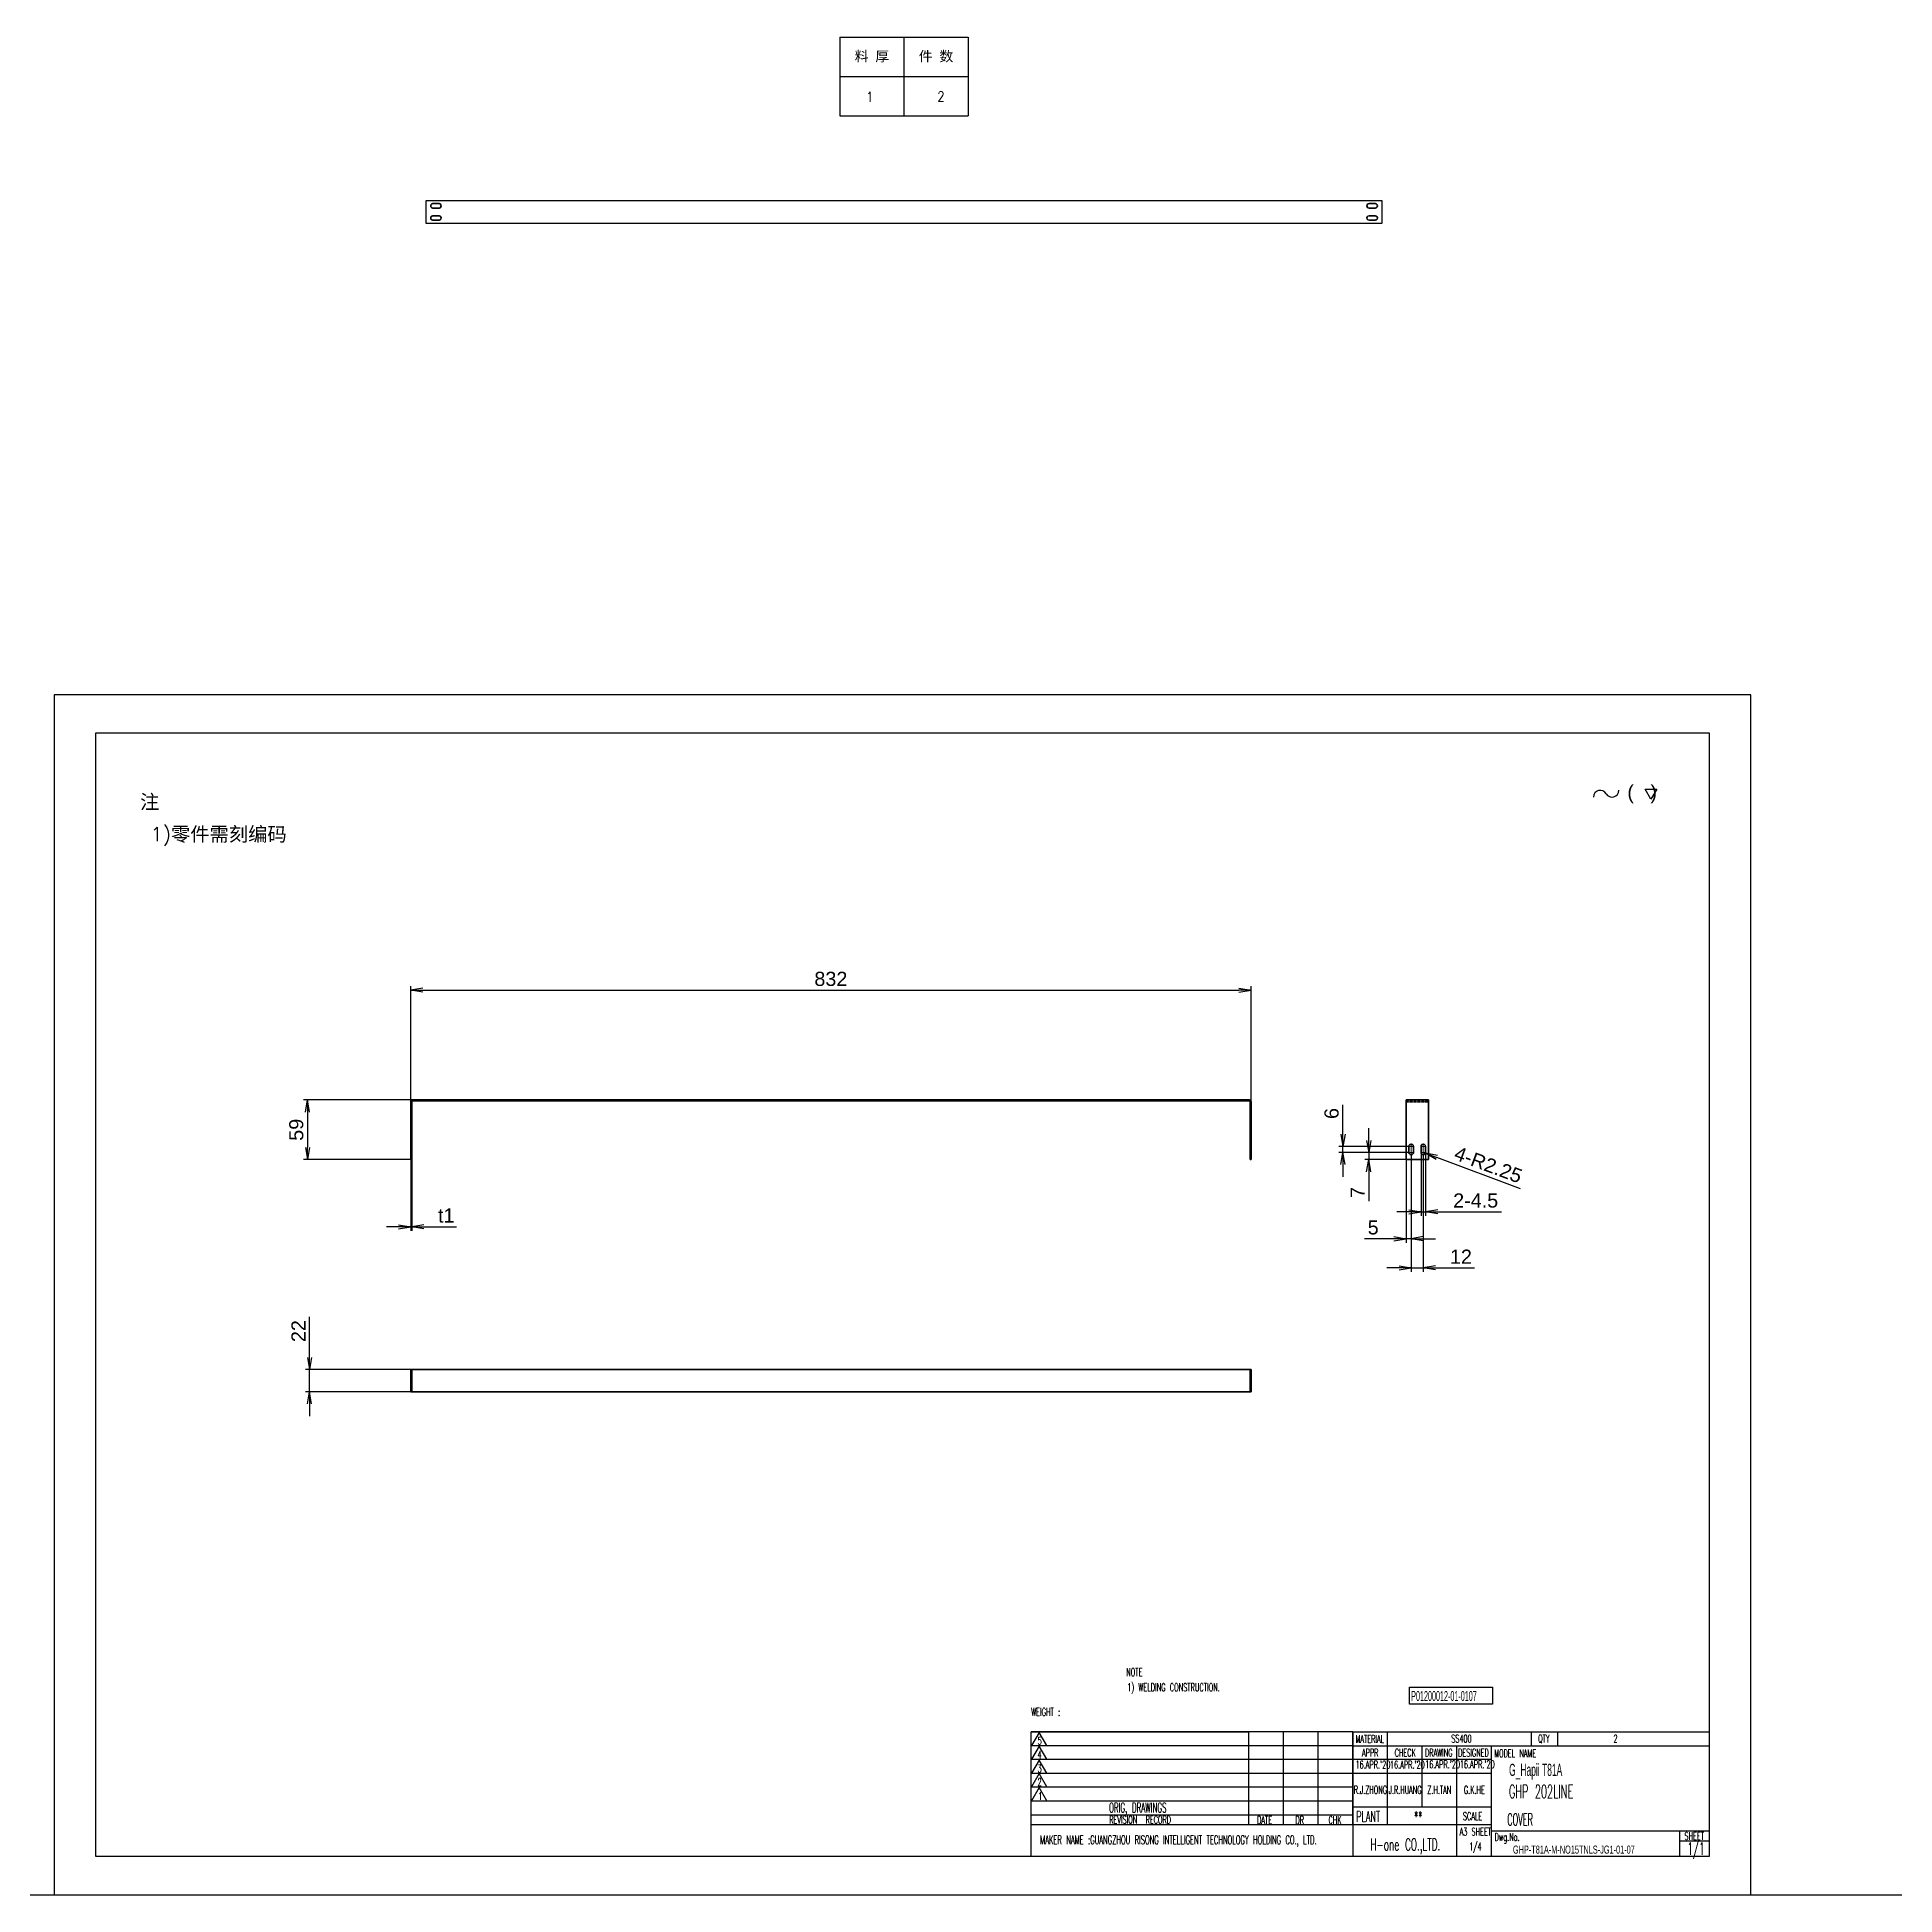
# Model space of a CAD drawing. Header units: millimetres. Extents: x 1842 to 16330, y -758 to 3963.
# Drawn here: x 2787 to 4626, y 2038 to 3877 of the extents above; entities that cross this region are included whole.
import ezdxf
from ezdxf.enums import TextEntityAlignment as Align

# ---------------------------------------------------------------- set-up
doc = ezdxf.new("R2010")
doc.units = ezdxf.units.MM
doc.linetypes.add('CENTER-HOKUTO', pattern=[23, 20, -1, 1, -1])
doc.linetypes.add('HIDDEN-HOKUTO', pattern=[3.8, 2.5, -1.3])
doc.layers.add('AM_7', color=2, linetype='CENTER-HOKUTO', lineweight=30)
doc.layers.add('AM_HID', color=1, linetype='HIDDEN-HOKUTO', lineweight=25)
doc.layers.add('title_frame', color=7, linetype='Continuous')
doc.layers.add('word_dim', color=253, linetype='Continuous')
doc.styles.add('DIM', font='romans.shx', dxfattribs={"width": 0.8, "bigfont": 'bigfont.shx'})
doc.styles.add('MX_NOTE_STANDARD', font='txt.shx', dxfattribs={"bigfont": 'bigfont.shx'})
doc.styles.get("Standard").update_dxf_attribs({"font": 'arial.ttf'})
doc.dimstyles.new('RS-1-4', dxfattribs={"dimscale": 4, "dimtxt": 3.5, "dimasz": 3, "dimexe": 1, "dimexo": 0, "dimgap": 1, "dimtad": 3, "dimdsep": 46, "dimtxsty": 'Standard', "dimblk1": 'OPEN', "dimblk2": 'OPEN', "dimsah": 1, "dimcen": 0, "dimclrd": 256, "dimclre": 256, "dimclrt": 3, "dimazin": 2, "dimtfac": 1, "dimtmove": 0, "dimatfit": 3, "dimldrblk": 'OPEN', "dimfxl": 0, "dimtolj": 1, "dimtzin": 0, "dimarcsym": 0})

# ---------------------------------------------------------------- blocks, each defined once
blk = doc.blocks.new('shiage0')
at = {"layer": 'word_dim', "color": 3, "linetype": 'Continuous'}
for centre, start, end in [((1.69, 0), 30, 180), ((4.61, 1.69), 210, 0)]:
    blk.add_arc(centre, 1.69, start, end, dxfattribs=at)
blk = doc.blocks.new('12')
at = {"layer": 'title_frame', "color": 3, "linetype": 'Continuous'}
blk.add_lwpolyline([(20.46, 3.03), (19.01, 5.53), (21.9, 5.53)], close=True, dxfattribs=at)
blk.add_blockref('shiage0', (6.23, 3.56), dxfattribs=at)
blk.add_text('(   )', height=3.5, dxfattribs=at).set_placement((14.64, 3.08))
blk = doc.blocks.new('_Open')
at = {"color": 0, "lineweight": -2}
for p, q in [((-1, 0.17), (0, 0)), ((-1, -0.17), (0, 0)), ((0, 0), (-1, 0))]:
    blk.add_line(p, q, dxfattribs=at)
blk = doc.blocks.new('*D47')
at = {"layer": 'DEFPOINTS', "color": 0, "linetype": 'Continuous', "ltscale": 2, "transparency": 16777216}
for p in [(3988.4, 2933.4), (3156.4, 2813.9), (3988.4, 2809.8)]:
    blk.add_point(p, dxfattribs=at)
at = {"layer": 'word_dim', "linetype": 'Continuous', "lineweight": -2, "ltscale": 2, "transparency": 16777216}
for p, q in [((3156.4, 2813.9), (3156.4, 2937.4)), ((3168.4, 2933.4), (3976.4, 2933.4)), ((3988.4, 2809.8), (3988.4, 2937.4))]:
    blk.add_line(p, q, dxfattribs=at)
at = {"layer": 'word_dim', "linetype": 'Continuous', "lineweight": -2, "ltscale": 2, "transparency": 16777216, "xscale": 12, "yscale": 12, "zscale": 12, "rotation": 180}
blk.add_blockref('_Open', (3156.4, 2933.4), dxfattribs=at)
at = {"layer": 'word_dim', "linetype": 'Continuous', "lineweight": -2, "ltscale": 2, "transparency": 16777216, "xscale": 12, "yscale": 12, "zscale": 12}
blk.add_blockref('_Open', (3988.4, 2933.4), dxfattribs=at)
at = {"layer": 'word_dim', "color": 3, "linetype": 'Continuous', "ltscale": 2, "transparency": 16777216, "insert": (3572.4, 2944.5), "char_height": 14, "attachment_point": 5}
blk.add_mtext('\\A1;832', dxfattribs=at)
blk = doc.blocks.new('*D48')
at = {"layer": 'DEFPOINTS', "color": 0, "linetype": 'Continuous', "ltscale": 2, "transparency": 16777216}
for p in [(3164.2, 2824.7), (3054.3, 2765.7), (3156.9, 2765.7)]:
    blk.add_point(p, dxfattribs=at)
at = {"layer": 'word_dim', "linetype": 'Continuous', "lineweight": -2, "ltscale": 2, "transparency": 16777216}
for p, q in [((3164.2, 2824.7), (3050.3, 2824.7)), ((3054.3, 2812.7), (3054.3, 2777.7)), ((3156.9, 2765.7), (3050.3, 2765.7))]:
    blk.add_line(p, q, dxfattribs=at)
at = {"layer": 'word_dim', "linetype": 'Continuous', "lineweight": -2, "ltscale": 2, "transparency": 16777216, "xscale": 12, "yscale": 12, "zscale": 12}
for p, rotation in [((3054.3, 2824.7), 90), ((3054.3, 2765.7), 270)]:
    blk.add_blockref('_Open', p, dxfattribs=dict(at, rotation=rotation))
at = {"layer": 'word_dim', "color": 3, "linetype": 'Continuous', "ltscale": 2, "transparency": 16777216, "insert": (3043.2, 2795.2), "char_height": 14, "attachment_point": 5, "rotation": 90}
blk.add_mtext('\\A1;59', dxfattribs=at)
blk = doc.blocks.new('*D49')
at = {"layer": 'DEFPOINTS', "color": 0, "linetype": 'Continuous', "ltscale": 2, "transparency": 16777216}
for p in [(3156.4, 2765.7), (3157.4, 2765.7), (3157.4, 2699.2)]:
    blk.add_point(p, dxfattribs=at)
at = {"layer": 'word_dim', "linetype": 'Continuous', "lineweight": -2, "ltscale": 2, "transparency": 16777216}
for p, q in [((3156.4, 2765.7), (3156.4, 2695.2)), ((3157.4, 2765.7), (3157.4, 2695.2)), ((3144.4, 2699.2), (3132.4, 2699.2)), ((3156.4, 2699.2), (3157.4, 2699.2)), ((3169.4, 2699.2), (3201.8, 2699.2))]:
    blk.add_line(p, q, dxfattribs=at)
at = {"layer": 'word_dim', "linetype": 'Continuous', "lineweight": -2, "ltscale": 2, "transparency": 16777216, "xscale": 12, "yscale": 12, "zscale": 12}
blk.add_blockref('_Open', (3156.4, 2699.2), dxfattribs=at)
at = {"layer": 'word_dim', "linetype": 'Continuous', "lineweight": -2, "ltscale": 2, "transparency": 16777216, "xscale": 12, "yscale": 12, "zscale": 12, "rotation": 180}
blk.add_blockref('_Open', (3157.4, 2699.2), dxfattribs=at)
at = {"layer": 'word_dim', "color": 3, "linetype": 'Continuous', "ltscale": 2, "transparency": 16777216, "insert": (3191.6, 2710.3), "char_height": 14, "attachment_point": 5}
blk.add_mtext('\\A1;t1', dxfattribs=at)
blk = doc.blocks.new('*D50')
at = {"layer": 'DEFPOINTS', "color": 0, "linetype": 'Continuous', "ltscale": 2, "transparency": 16777216}
for p in [(3056.3, 2557.8), (3165, 2557.8), (3161.7, 2535.8)]:
    blk.add_point(p, dxfattribs=at)
at = {"layer": 'word_dim', "linetype": 'Continuous', "lineweight": -2, "ltscale": 2, "transparency": 16777216}
for p, q in [((3056.3, 2569.8), (3056.3, 2610)), ((3165, 2557.8), (3052.3, 2557.8)), ((3056.3, 2535.8), (3056.3, 2557.8)), ((3161.7, 2535.8), (3052.3, 2535.8)), ((3056.3, 2523.8), (3056.3, 2511.8))]:
    blk.add_line(p, q, dxfattribs=at)
at = {"layer": 'word_dim', "linetype": 'Continuous', "lineweight": -2, "ltscale": 2, "transparency": 16777216, "xscale": 12, "yscale": 12, "zscale": 12}
for p, rotation in [((3056.3, 2557.8), 270), ((3056.3, 2535.8), 90)]:
    blk.add_blockref('_Open', p, dxfattribs=dict(at, rotation=rotation))
at = {"layer": 'word_dim', "color": 3, "linetype": 'Continuous', "ltscale": 2, "transparency": 16777216, "insert": (3045.3, 2595.9), "char_height": 14, "attachment_point": 5, "rotation": 90}
blk.add_mtext('\\A1;22', dxfattribs=at)
blk = doc.blocks.new('*D51')
at = {"layer": 'DEFPOINTS', "color": 0, "linetype": 'Continuous', "ltscale": 2, "transparency": 16777216}
for p in [(4141.9, 2765.7), (4146.9, 2769.8), (4146.9, 2687.4)]:
    blk.add_point(p, dxfattribs=at)
at = {"layer": 'word_dim', "linetype": 'Continuous', "lineweight": -2, "ltscale": 2, "transparency": 16777216}
for p, q in [((4141.9, 2765.7), (4141.9, 2683.4)), ((4146.9, 2769.8), (4146.9, 2683.4)), ((4129.9, 2687.4), (4100.6, 2687.4)), ((4146.9, 2687.4), (4141.9, 2687.4)), ((4158.9, 2687.4), (4170.9, 2687.4))]:
    blk.add_line(p, q, dxfattribs=at)
at = {"layer": 'word_dim', "linetype": 'Continuous', "lineweight": -2, "ltscale": 2, "transparency": 16777216, "xscale": 12, "yscale": 12, "zscale": 12}
blk.add_blockref('_Open', (4141.9, 2687.4), dxfattribs=at)
at = {"layer": 'word_dim', "linetype": 'Continuous', "lineweight": -2, "ltscale": 2, "transparency": 16777216, "xscale": 12, "yscale": 12, "zscale": 12, "rotation": 180}
blk.add_blockref('_Open', (4146.9, 2687.4), dxfattribs=at)
at = {"layer": 'word_dim', "color": 3, "linetype": 'Continuous', "ltscale": 2, "transparency": 16777216, "insert": (4109.3, 2698.5), "char_height": 14, "attachment_point": 5}
blk.add_mtext('\\A1;5', dxfattribs=at)
blk = doc.blocks.new('*D52')
at = {"layer": 'DEFPOINTS', "color": 0, "linetype": 'Continuous', "ltscale": 2, "transparency": 16777216}
for p in [(4146.9, 2769.8), (4158.9, 2769.8), (4158.9, 2658.6)]:
    blk.add_point(p, dxfattribs=at)
at = {"layer": 'word_dim', "linetype": 'Continuous', "lineweight": -2, "ltscale": 2, "transparency": 16777216}
for p, q in [((4146.9, 2769.8), (4146.9, 2654.6)), ((4158.9, 2769.8), (4158.9, 2654.6)), ((4134.9, 2658.6), (4122.9, 2658.6)), ((4146.9, 2658.6), (4158.9, 2658.6)), ((4170.9, 2658.6), (4209.5, 2658.6))]:
    blk.add_line(p, q, dxfattribs=at)
at = {"layer": 'word_dim', "linetype": 'Continuous', "lineweight": -2, "ltscale": 2, "transparency": 16777216, "xscale": 12, "yscale": 12, "zscale": 12}
blk.add_blockref('_Open', (4146.9, 2658.6), dxfattribs=at)
at = {"layer": 'word_dim', "linetype": 'Continuous', "lineweight": -2, "ltscale": 2, "transparency": 16777216, "xscale": 12, "yscale": 12, "zscale": 12, "rotation": 180}
blk.add_blockref('_Open', (4158.9, 2658.6), dxfattribs=at)
at = {"layer": 'word_dim', "color": 3, "linetype": 'Continuous', "ltscale": 2, "transparency": 16777216, "insert": (4196.2, 2669.6), "char_height": 14, "attachment_point": 5}
blk.add_mtext('\\A1;12', dxfattribs=at)
blk = doc.blocks.new('*D53')
at = {"layer": 'DEFPOINTS', "color": 0, "linetype": 'Continuous', "ltscale": 2, "transparency": 16777216}
for p in [(4104.9, 2772.7), (4141.9, 2765.7), (4144, 2772.7)]:
    blk.add_point(p, dxfattribs=at)
at = {"layer": 'word_dim', "linetype": 'Continuous', "lineweight": -2, "ltscale": 2, "transparency": 16777216}
for p, q in [((4104.9, 2784.7), (4104.9, 2796.7)), ((4144, 2772.7), (4100.9, 2772.7)), ((4141.9, 2765.7), (4100.9, 2765.7)), ((4104.9, 2772.7), (4104.9, 2765.7)), ((4104.9, 2753.7), (4104.9, 2724.5))]:
    blk.add_line(p, q, dxfattribs=at)
at = {"layer": 'word_dim', "linetype": 'Continuous', "lineweight": -2, "ltscale": 2, "transparency": 16777216, "xscale": 12, "yscale": 12, "zscale": 12}
for p, rotation in [((4104.9, 2772.7), 270), ((4104.9, 2765.7), 90)]:
    blk.add_blockref('_Open', p, dxfattribs=dict(at, rotation=rotation))
at = {"layer": 'word_dim', "color": 3, "linetype": 'Continuous', "ltscale": 2, "transparency": 16777216, "insert": (4093.9, 2733.1), "char_height": 14, "attachment_point": 5, "rotation": 90}
blk.add_mtext('\\A1;7', dxfattribs=at)
blk = doc.blocks.new('*D54')
at = {"layer": 'DEFPOINTS', "color": 0, "linetype": 'Continuous', "ltscale": 2, "transparency": 16777216}
for p in [(4079.4, 2778.7), (4144, 2778.7), (4144, 2772.7)]:
    blk.add_point(p, dxfattribs=at)
at = {"layer": 'word_dim', "linetype": 'Continuous', "lineweight": -2, "ltscale": 2, "transparency": 16777216}
for p, q in [((4079.4, 2790.7), (4079.4, 2820)), ((4144, 2778.7), (4075.4, 2778.7)), ((4079.4, 2772.7), (4079.4, 2778.7)), ((4144, 2772.7), (4075.4, 2772.7)), ((4079.4, 2760.7), (4079.4, 2748.7))]:
    blk.add_line(p, q, dxfattribs=at)
at = {"layer": 'word_dim', "linetype": 'Continuous', "lineweight": -2, "ltscale": 2, "transparency": 16777216, "xscale": 12, "yscale": 12, "zscale": 12}
for p, rotation in [((4079.4, 2778.7), 270), ((4079.4, 2772.7), 90)]:
    blk.add_blockref('_Open', p, dxfattribs=dict(at, rotation=rotation))
at = {"layer": 'word_dim', "color": 3, "linetype": 'Continuous', "ltscale": 2, "transparency": 16777216, "insert": (4068.2, 2811.3), "char_height": 14, "attachment_point": 5, "rotation": 90}
blk.add_mtext('\\A1;6', dxfattribs=at)
blk = doc.blocks.new('*D55')
at = {"layer": 'DEFPOINTS', "color": 0, "linetype": 'Continuous', "ltscale": 2, "transparency": 16777216}
for p in [(4156.7, 2772.7), (4161.2, 2772.7), (4161.2, 2713.9)]:
    blk.add_point(p, dxfattribs=at)
at = {"layer": 'word_dim', "linetype": 'Continuous', "lineweight": -2, "ltscale": 2, "transparency": 16777216}
for p, q in [((4156.7, 2772.7), (4156.7, 2709.9)), ((4161.2, 2772.7), (4161.2, 2709.9)), ((4144.7, 2713.9), (4132.7, 2713.9)), ((4156.7, 2713.9), (4161.2, 2713.9)), ((4173.2, 2713.9), (4236.4, 2713.9))]:
    blk.add_line(p, q, dxfattribs=at)
at = {"layer": 'word_dim', "linetype": 'Continuous', "lineweight": -2, "ltscale": 2, "transparency": 16777216, "xscale": 12, "yscale": 12, "zscale": 12}
blk.add_blockref('_Open', (4156.7, 2713.9), dxfattribs=at)
at = {"layer": 'word_dim', "linetype": 'Continuous', "lineweight": -2, "ltscale": 2, "transparency": 16777216, "xscale": 12, "yscale": 12, "zscale": 12, "rotation": 180}
blk.add_blockref('_Open', (4161.2, 2713.9), dxfattribs=at)
at = {"layer": 'word_dim', "color": 3, "linetype": 'Continuous', "ltscale": 2, "transparency": 16777216, "insert": (4210.8, 2725.1), "char_height": 14, "attachment_point": 5}
blk.add_mtext('\\A1;2-4.5', dxfattribs=at)
blk = doc.blocks.new('*D56')
at = {"layer": 'DEFPOINTS', "color": 0, "linetype": 'Continuous', "ltscale": 2, "transparency": 16777216}
for p in [(4158.9, 2772.7), (4161, 2771.9)]:
    blk.add_point(p, dxfattribs=at)
at = {"layer": 'word_dim', "linetype": 'Continuous', "lineweight": -2, "ltscale": 2, "transparency": 16777216}
for p, q in [((4158.9, 2772.7), (4161, 2771.9)), ((4255.2, 2736.8), (4172.3, 2767.7))]:
    blk.add_line(p, q, dxfattribs=at)
at = {"layer": 'word_dim', "linetype": 'Continuous', "lineweight": -2, "ltscale": 2, "transparency": 16777216, "xscale": 12, "yscale": 12, "zscale": 12, "rotation": 159.519078366309}
blk.add_blockref('_Open', (4161, 2771.9), dxfattribs=at)
at = {"layer": 'word_dim', "color": 3, "linetype": 'Continuous', "ltscale": 2, "transparency": 16777216, "insert": (4223.3, 2760.6), "char_height": 14, "attachment_point": 5, "rotation": 339.5191}
blk.add_mtext('\\A1;4-R2.25', dxfattribs=at)
blk = doc.blocks.new('*T250')
at = {"color": 0, "linetype": 'ByBlock', "lineweight": -2, "transparency": 16777216}
for p, q in [((0, 0), (127, 0)), ((0, 0), (0, -78)), ((63.5, 0), (63.5, -78)), ((127, 0), (127, -78)), ((0, -39), (127, -39)), ((0, -78), (127, -78))]:
    blk.add_line(p, q, dxfattribs=at)
at = {"color": 0, "transparency": 16777216, "char_height": 10, "width": 60.5, "attachment_point": 5}
for s, insert in [('{\\fSimSun|b0|i0|c134|p2;料 厚}', (31.75, -19.5)), ('{\\fSimSun|b0|i0|c134|p2;件 数}', (95.25, -19.5))]:
    blk.add_mtext(s, dxfattribs=dict(at, insert=insert))
blk = doc.blocks.new('拆图参数')
blk.add_blockref('*T250', (-63.5, 78))
at = {"style": 'DIM', "width": 0.8}
blk.add_attdef('6', text='', height=10, dxfattribs=at).set_placement((-37.1, 18.9), align=Align.MIDDLE_LEFT)
blk.add_attdef('1', text='', height=10, dxfattribs=at).set_placement((36.6, 19.3), align=Align.MIDDLE_CENTER)

msp = doc.modelspace()

# ---------------------------------------------------------------- linework, layer by layer
at = {"color": 7, "lineweight": 35, "ltscale": 0.15}
for p, q in [((3178.458, 3712.04), (3184.458, 3712.04)), ((3184.458, 3707.54), (3178.458, 3707.54)), ((3178.458, 3700.04), (3184.458, 3700.04)), ((4111.258, 3712.04), (4105.258, 3712.04)), ((4105.258, 3707.54), (4111.258, 3707.54)), ((4111.258, 3700.04), (4105.258, 3700.04)), ((3184.458, 3695.54), (3178.458, 3695.54)), ((4105.258, 3695.54), (4111.258, 3695.54)), ((4144.69, 2778.723), (4144.69, 2772.723)), ((4149.19, 2772.723), (4149.19, 2778.723)), ((4156.69, 2778.723), (4156.69, 2772.723)), ((4161.19, 2772.723), (4161.19, 2778.723))]:
    msp.add_line(p, q, dxfattribs=at)
at = {"color": 7, "lineweight": 35}
for p, q in [((3156.407, 2765.723), (3156.407, 2822.723)), ((3157.407, 2822.723), (3157.407, 2765.723)), ((3158.407, 2824.723), (3986.407, 2824.723)), ((3986.407, 2823.723), (3158.407, 2823.723)), ((3987.407, 2765.723), (3987.407, 2822.723)), ((3988.407, 2822.723), (3988.407, 2765.723)), ((4141.94, 2824.723), (4163.94, 2824.723)), ((4141.94, 2765.723), (4141.94, 2822.723)), ((4163.94, 2765.723), (4163.94, 2822.723)), ((4141.94, 2765.723), (4163.94, 2765.723)), ((3156.407, 2535.818), (3156.407, 2557.818)), ((3157.407, 2535.818), (3157.407, 2557.818)), ((3986.407, 2557.818), (3158.407, 2557.818)), ((3987.407, 2535.818), (3987.407, 2557.818)), ((3988.407, 2535.818), (3988.407, 2557.818)), ((3986.407, 2535.818), (3158.407, 2535.818))]:
    msp.add_line(p, q, dxfattribs=at)
at = {"color": 7, "lineweight": 35, "ltscale": 0.05}
for p, q in [((4141.94, 2822.723), (4141.94, 2824.723)), ((4163.94, 2822.723), (4163.94, 2824.723)), ((3158.407, 2557.818), (3156.407, 2557.818)), ((3988.407, 2557.818), (3986.407, 2557.818)), ((3158.407, 2535.818), (3156.407, 2535.818)), ((3988.407, 2535.818), (3986.407, 2535.818))]:
    msp.add_line(p, q, dxfattribs=at)
at = {"color": 7, "lineweight": 13}
msp.add_line((4141.94, 2822.723), (4163.94, 2822.723), dxfattribs=at)
at = {"color": 7, "lineweight": 35, "ltscale": 0.025}
for p, q in [((3157.407, 2765.723), (3156.407, 2765.723)), ((3988.407, 2765.723), (3987.407, 2765.723))]:
    msp.add_line(p, q, dxfattribs=at)
msp.add_line((1841.956, 2037.875), (14508.801, 2037.875))
msp.add_lwpolyline([(3171.458, 3692.79), (4118.258, 3692.79), (4118.258, 3714.79), (3171.458, 3714.79)], close=True)
at = {"color": 7, "lineweight": 35}
for centre, radius, start, end in [((3178.458, 3709.79), 2.25, 90, 270.000005), ((3178.458, 3697.79), 2.25, 90, 270.000005), ((3184.458, 3709.79), 2.25, 269.999995, 90), ((3184.458, 3697.79), 2.25, 269.999995, 90), ((4105.258, 3709.79), 2.25, 90, 270.000005), ((4105.258, 3697.79), 2.25, 90, 270.000005), ((4111.258, 3709.79), 2.25, 269.999995, 90), ((4111.258, 3697.79), 2.25, 269.999995, 90), ((3158.407, 2822.723), 2, 90.000005, 179.999997), ((3158.407, 2822.723), 1, 90.000005, 179.999997), ((3986.407, 2822.723), 2, 0.000003, 90.000005), ((3986.407, 2822.723), 1, 0.000003, 90.000005), ((4146.94, 2778.723), 2.25, 0, 180.000005), ((4158.94, 2778.723), 2.25, 0, 180.000005), ((4146.94, 2772.723), 2.25, 179.999995, 0), ((4158.94, 2772.723), 2.25, 179.999995, 0)]:
    msp.add_arc(centre, radius, start, end, dxfattribs=at)
at = {"layer": 'AM_7', "lineweight": 13}
for p, q in [((3156.307, 2778.723), (3157.507, 2778.723)), ((3987.307, 2778.723), (3988.507, 2778.723)), ((4149.864, 2778.723), (4144.015, 2778.723)), ((4146.94, 2781.648), (4146.94, 2775.798)), ((4161.864, 2778.723), (4156.015, 2778.723)), ((4158.94, 2781.648), (4158.94, 2775.798)), ((3156.307, 2772.723), (3157.507, 2772.723)), ((3987.307, 2772.723), (3988.507, 2772.723)), ((4149.864, 2772.723), (4144.015, 2772.723)), ((4146.94, 2775.648), (4146.94, 2769.798)), ((4161.864, 2772.723), (4156.015, 2772.723)), ((4158.94, 2775.648), (4158.94, 2769.798)), ((3157.507, 2552.818), (3156.307, 2552.818)), ((3157.507, 2540.818), (3156.307, 2540.818)), ((3988.507, 2552.818), (3987.307, 2552.818)), ((3988.507, 2540.818), (3987.307, 2540.818))]:
    msp.add_line(p, q, dxfattribs=at)
at = {"layer": 'AM_HID', "color": 1}
for p, q in [((4141.94, 2823.723), (4163.94, 2823.723)), ((4141.94, 2822.723), (4163.94, 2822.723)), ((4141.94, 2822.723), (4163.94, 2822.723)), ((4141.94, 2822.723), (4163.94, 2822.723)), ((3156.407, 2780.973), (3157.407, 2780.973)), ((3156.407, 2780.973), (3157.407, 2780.973)), ((3157.407, 2778.723), (3156.407, 2778.723)), ((3157.407, 2778.723), (3156.407, 2778.723)), ((3157.407, 2778.723), (3156.407, 2778.723)), ((3157.407, 2778.723), (3156.407, 2778.723)), ((3987.407, 2780.973), (3988.407, 2780.973)), ((3987.407, 2780.973), (3988.407, 2780.973)), ((3988.407, 2778.723), (3987.407, 2778.723)), ((3988.407, 2778.723), (3987.407, 2778.723)), ((3988.407, 2778.723), (3987.407, 2778.723)), ((3988.407, 2778.723), (3987.407, 2778.723)), ((3157.407, 2772.723), (3156.407, 2772.723)), ((3157.407, 2772.723), (3156.407, 2772.723)), ((3157.407, 2772.723), (3156.407, 2772.723)), ((3157.407, 2772.723), (3156.407, 2772.723)), ((3156.407, 2770.473), (3157.407, 2770.473)), ((3156.407, 2770.473), (3157.407, 2770.473)), ((3988.407, 2772.723), (3987.407, 2772.723)), ((3988.407, 2772.723), (3987.407, 2772.723)), ((3988.407, 2772.723), (3987.407, 2772.723)), ((3988.407, 2772.723), (3987.407, 2772.723)), ((3987.407, 2770.473), (3988.407, 2770.473)), ((3987.407, 2770.473), (3988.407, 2770.473)), ((3156.407, 2555.068), (3157.407, 2555.068)), ((3156.407, 2550.568), (3157.407, 2550.568)), ((3156.407, 2543.068), (3157.407, 2543.068)), ((3156.407, 2538.568), (3157.407, 2538.568)), ((3987.407, 2555.068), (3988.407, 2555.068)), ((3987.407, 2550.568), (3988.407, 2550.568)), ((3987.407, 2543.068), (3988.407, 2543.068)), ((3987.407, 2538.568), (3988.407, 2538.568))]:
    msp.add_line(p, q, dxfattribs=at)
at = {"layer": 'title_frame'}
for p, q in [((4145.293, 2243.465), (4227.404, 2243.465)), ((4145.293, 2226.664), (4145.293, 2243.465)), ((4227.404, 2226.664), (4145.293, 2226.664)), ((4227.404, 2243.465), (4227.404, 2226.664)), ((3770.681, 2075.725), (3770.681, 2199.205)), ((3770.681, 2199.205), (3986.281, 2199.205)), ((4089.181, 2199.205), (3770.681, 2199.205)), ((3778.601, 2198.721), (3771.083, 2185.698)), ((3786.12, 2185.698), (3778.601, 2198.721)), ((3986.281, 2107.085), (3986.281, 2199.205)), ((4020.581, 2107.085), (4020.581, 2199.205)), ((4020.581, 2107.085), (4020.581, 2199.205)), ((4054.881, 2107.085), (4054.881, 2199.205)), ((4054.881, 2107.085), (4054.881, 2199.205)), ((4089.181, 2199.205), (4089.181, 2185.485)), ((4089.181, 2199.205), (4089.181, 2075.725)), ((4089.181, 2199.205), (4089.181, 2075.725)), ((4089.181, 2107.085), (4089.181, 2199.205)), ((4089.181, 2199.205), (4441.981, 2199.205)), ((4123.481, 2107.085), (4123.481, 2199.205)), ((4265.581, 2199.205), (4265.581, 2185.485)), ((4291.872, 2199.205), (4291.872, 2185.485)), ((3986.281, 2185.485), (3770.681, 2185.485)), ((4089.181, 2185.485), (3770.681, 2185.485)), ((3986.281, 2171.765), (3770.681, 2171.765)), ((4089.181, 2171.765), (3770.681, 2171.765)), ((3771.083, 2185.698), (3786.12, 2185.698)), ((3778.601, 2185.09), (3771.083, 2172.067)), ((3771.083, 2172.067), (3786.12, 2172.067)), ((3778.601, 2171.254), (3771.083, 2158.232)), ((3786.12, 2172.067), (3778.601, 2185.09)), ((3786.12, 2158.232), (3778.601, 2171.254)), ((4089.181, 2185.485), (4441.981, 2185.485)), ((4226.381, 2171.765), (4089.181, 2171.765)), ((4157.781, 2125.103), (4157.781, 2185.485)), ((4192.081, 2075.725), (4192.081, 2185.485)), ((4226.381, 2075.725), (4226.381, 2185.485)), ((3986.281, 2158.045), (3770.681, 2158.045)), ((4089.181, 2158.045), (3770.681, 2158.045)), ((3771.083, 2158.232), (3786.12, 2158.232)), ((3778.601, 2157.875), (3771.083, 2144.852)), ((3786.12, 2144.852), (3778.601, 2157.875)), ((4226.381, 2158.045), (4089.181, 2158.045)), ((3986.281, 2144.325), (3770.681, 2144.325)), ((4089.181, 2144.325), (3770.681, 2144.325)), ((3771.083, 2144.852), (3786.12, 2144.852)), ((3778.601, 2144.039), (3771.083, 2131.016)), ((3786.12, 2131.016), (3778.601, 2144.039)), ((3986.281, 2130.605), (3770.681, 2130.605)), ((4089.181, 2130.605), (3770.681, 2130.605)), ((3986.281, 2116.885), (3770.681, 2116.885)), ((4089.181, 2116.885), (3770.681, 2116.885)), ((3771.083, 2131.016), (3786.12, 2131.016)), ((4089.181, 2125.103), (4226.381, 2125.103)), ((4089.181, 2107.085), (3770.681, 2107.085)), ((4226.381, 2107.085), (4089.181, 2107.085)), ((4226.381, 2101.205), (4441.981, 2101.205)), ((4412.581, 2101.205), (4412.581, 2075.725)), ((4412.581, 2091.405), (4441.981, 2091.405)), ((4441.981, 2075.725), (4226.381, 2075.725))]:
    msp.add_line(p, q, dxfattribs=at)
at = {"layer": 'title_frame', "color": 4}
msp.add_lwpolyline([(4483.281, 3225.875), (2803.281, 3225.875), (2803.281, 2037.875), (4483.281, 2037.875)], close=True, dxfattribs=at)
at = {"layer": 'title_frame'}
msp.add_lwpolyline([(2844.581, 3188.025), (4441.981, 3188.025), (4441.981, 2075.725), (2844.581, 2075.725)], close=True, dxfattribs=at)

# ---------------------------------------------------------------- block references
msp.add_blockref('拆图参数', (3644.781, 3798.786)).add_auto_attribs({'1': '2', '6': '1'})
at = {"layer": 'word_dim', "color": 3, "linetype": 'Continuous', "ltscale": 2, "xscale": 4, "yscale": 4, "zscale": 4}
msp.add_blockref('12', (4302.404, 3110.228), dxfattribs=at)

# ---------------------------------------------------------------- texts
at = {"ltscale": 2, "char_height": 14, "attachment_point": 1}
for s, insert, width in [('{\\fSimSun|b0|i0|c134|p2;\\C3;注}', (2888.448, 3126.848), 41.45877), ('{\\Fromans,bigfont|c134;\\C3;1)\\fSimSun|b0|i0|c134|p2;零件需刻编码}', (2898.709, 3094.816), 387.62453)]:
    msp.add_mtext(s, dxfattribs=dict(at, insert=insert, width=width))
at = {"linetype": 'Continuous', "insert": (4243.89, 2159.805), "char_height": 12, "width": 203.6, "attachment_point": 4}
msp.add_mtext('{\\W0.5;\\C3;G_Hapii T81A}', dxfattribs=at)
at = {"color": 3, "linetype": 'Continuous', "insert": (4247.677, 2086.652), "char_height": 8, "width": 185.65687, "attachment_point": 1}
msp.add_mtext('{\\W0.65;GHP-T81A-M-NO15TNLS-JG1-01-07}', dxfattribs=at)
at = {"layer": 'title_frame', "color": 3, "style": 'MX_NOTE_STANDARD'}
for s, height, width, p in [('NOTE', 7.84, 0.545, (3864.806, 2254.442)), ('1) WELDING CONSTRUCTION.', 7.84, 0.545, (3865.758, 2239.432)), ('WEIGHT :', 7.84, 0.545, (3770.778, 2214.988)), ('5', 7.519, 0.545, (3777.022, 2186.582)), ('MATERIAL', 7.7334, 0.545, (4091.87, 2188.278)), ('SS400', 7.7334, 0.545, (4186.675, 2188.614)), ('QTY', 7.7334, 0.545, (4272.674, 2188.614)), ('2', 7.733, 0.545, (4347.185, 2188.614)), ('4', 7.519, 0.545, (3777.022, 2172.951)), ("16.APR.'20", 7.6, 0.5341, (4091.77, 2163.02)), ('APPR', 7.7334, 0.545, (4098.252, 2174.671)), ("16.APR.'20", 7.6, 0.5341, (4125.883, 2162.846)), ('CHECK', 7.7334, 0.545, (4130.636, 2174.671)), ('DRAWING', 7.7334, 0.545, (4160.714, 2174.671)), ("16.APR.'20", 7.6, 0.5341, (4160.814, 2163.284)), ('DESIGNED', 7.7334, 0.545, (4193.48, 2174.671)), ("16.APR.'20", 7.6, 0.5341, (4195.114, 2163.284)), ('MODEL NAME', 7.7334, 0.545, (4229.194, 2174.082)), ('3', 7.519, 0.545, (3777.022, 2159.116)), ('2', 7.519, 0.545, (3777.022, 2145.736)), ('1', 7.519, 0.545, (3777.807, 2131.9)), ('GHP 202LINE', 13.2, 0.5341, (4243.736, 2133.529)), ('ORIG, DRAWINGS', 9.4519, 0.545, (3847.776, 2119.479)), ('REVISION  RECORD', 7.73338, 0.545, (3847.977, 2108.353)), ('DATE', 7.7334, 0.545, (3994.43, 2108.034)), ('DR', 7.7334, 0.545, (4032.406, 2107.993)), ('CHK', 7.7334, 0.545, (4065.113, 2108.124)), ('PLANT', 10.7408, 0.545, (4092.525, 2110.1)), ('**', 10.7408, 0.545, (4149.953, 2110.1)), ('SCALE', 7.7334, 0.545, (4198.184, 2111.863)), ('COVER', 11.76, 0.5, (4242.081, 2106.56)), ('A3 SHEET', 7.7334, 0.545, (4194.9, 2096.592)), ('Dwg.No.', 7.7334, 0.545, (4229.537, 2091.317)), ('SHEET', 7.7334, 0.545, (4417.541, 2092.234)), ('MAKER NAME :GUANGZHOU RISONG INTELLIGENT TECHNOLOGY HOLDING CO., LTD.', 8.64, 0.5341, (3779.577, 2087.99)), ('H-one CO.,LTD.', 11.76, 0.545, (4106.605, 2081.798)), ('1/4', 7.7334, 0.545, (4204.307, 2081.875)), ('1/1', 12, 0.5341, (4420.409, 2077.628))]:
    msp.add_text(s, height=height, dxfattribs=dict(at, width=width)).set_placement(p)
at = {"layer": 'title_frame', "color": 3, "style": 'MX_NOTE_STANDARD', "width": 0.5341}
for s, p in [('R.J.ZHONG', (4106.509, 2135.543)), ('J.R.HUANG', (4140.889, 2135.457)), ('Z.H.TAN', (4174.807, 2135.47)), ('G.K.HE', (4209.489, 2135.457))]:
    msp.add_text(s, height=7.8912, dxfattribs=at).set_placement(p, align=Align.BOTTOM_CENTER)
at = {"layer": 'title_frame', "color": 3, "insert": (4146.947, 2239.64), "char_height": 9.8, "width": 16.44281, "attachment_point": 1, "style": 'MX_NOTE_STANDARD'}
msp.add_mtext('{\\f3 of 9 Barcode|b0|i0|c0|p82;\\W0.5;P01200012-\\f3 of 9 Barcode|b0|i0|c134|p82;01-0107}', dxfattribs=at)

# ---------------------------------------------------------------- dimensions: what is measured, and where the dimension line sits
at = {"layer": 'word_dim', "linetype": 'Continuous', "ltscale": 2}
for base, p1, p2, picture, middle in [((3988.407, 2933.376), (3156.407, 2813.872), (3988.407, 2809.8), '*D47', (3572.407, 2944.528)), ((4158.94, 2658.589), (4146.94, 2769.798), (4158.94, 2769.798), '*D52', (4196.236, 2669.618))]:
    dim = msp.add_linear_dim(base=base, p1=p1, p2=p2, dimstyle='RS-1-4', dxfattribs=at)
    dim.commit()
    dim.dimension.update_dxf_attribs({"geometry": picture, "text_midpoint": middle})
for base, p1, p2, picture, middle in [((3054.33, 2765.723), (3164.176, 2824.723), (3156.907, 2765.723), '*D48', (3043.182, 2795.223)), ((4079.376, 2778.723), (4144.015, 2772.723), (4144.015, 2778.723), '*D54', (4068.228, 2811.345)), ((3056.33, 2557.818), (3161.66, 2535.818), (3165.043, 2557.818), '*D50', (3045.301, 2595.893))]:
    dim = msp.add_linear_dim(base=base, p1=p1, p2=p2, angle=90, dimstyle='RS-1-4', dxfattribs=at)
    dim.commit()
    dim.dimension.update_dxf_attribs({"geometry": picture, "text_midpoint": middle})
dim = msp.add_linear_dim(base=(4104.884, 2772.723), p1=(4141.94, 2765.723), p2=(4144.015, 2772.723), angle=90, dimstyle='RS-1-4', dxfattribs=at)
dim.commit()
dim.dimension.update_dxf_attribs({"geometry": '*D53', "text_midpoint": (4104.884, 2733.057), "dimtype": 160})
dim = msp.add_radius_dim(center=(4158.94, 2772.723), mpoint=(4161.047, 2771.936), text='4-<>', dimstyle='RS-1-4', dxfattribs=at)
dim.commit()
dim.dimension.update_dxf_attribs({"geometry": '*D56', "text_midpoint": (4223.286, 2760.59)})
for base, p1, p2, text, picture, middle in [((3157.407, 2699.193), (3156.407, 2765.723), (3157.407, 2765.723), 't<>', '*D49', (3191.596, 2710.289)), ((4161.19, 2713.946), (4156.69, 2772.723), (4161.19, 2772.723), '2-<>', '*D55', (4210.801, 2725.094))]:
    dim = msp.add_linear_dim(base=base, p1=p1, p2=p2, text=text, dimstyle='RS-1-4', dxfattribs=at)
    dim.commit()
    dim.dimension.update_dxf_attribs({"geometry": picture, "text_midpoint": middle})
dim = msp.add_linear_dim(base=(4146.94, 2687.392), p1=(4141.94, 2765.723), p2=(4146.94, 2769.798), dimstyle='RS-1-4', dxfattribs=at)
dim.commit()
dim.dimension.update_dxf_attribs({"geometry": '*D51', "text_midpoint": (4109.273, 2687.392), "dimtype": 160})

doc.saveas('drawing.dxf')
